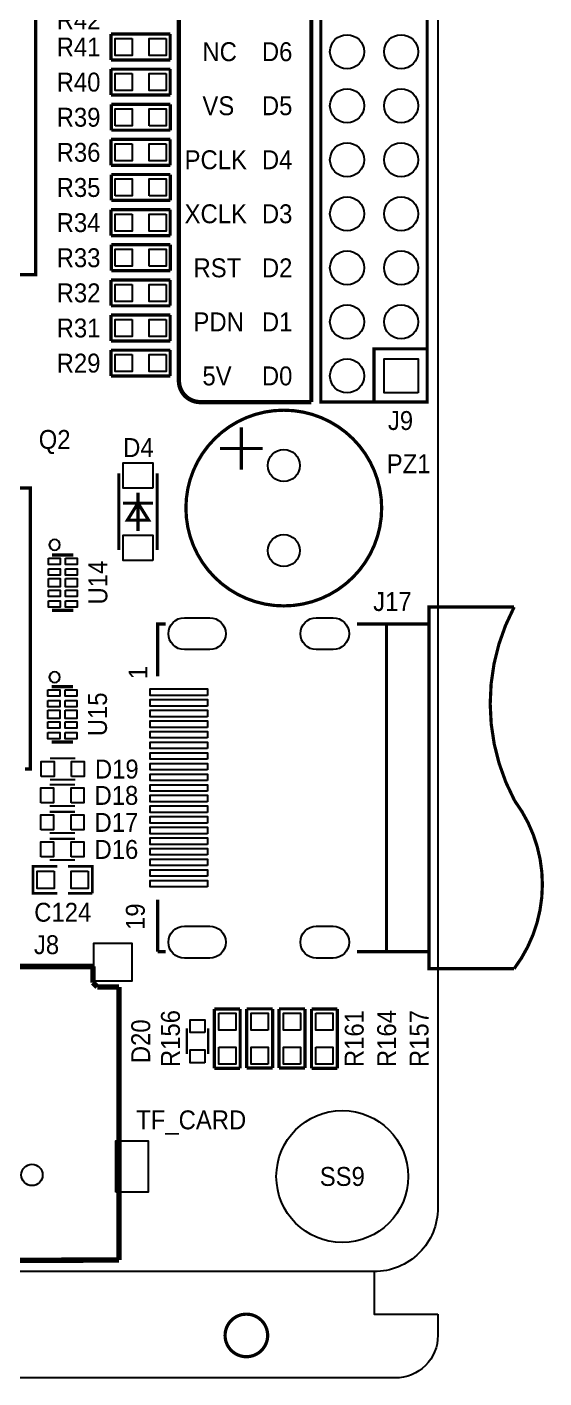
# Model space of a CAD drawing. Extents: x -6 to 181, y -5 to 126.
# Drawn here: x 156.7 to 181, y -5 to 58.5 of the extents above; entities that cross this region are included whole.
import ezdxf
from ezdxf.enums import TextEntityAlignment as Align

# ---------------------------------------------------------------- set-up
doc = ezdxf.new("R2010")
doc.units = 0
for name, color, linetype in [('BG_OUTLINE', 140, 'CONTINUOUS'), ('BG_SILKSCREEN_TOP', 30, 'CONTINUOUS'), ('PG_SILKSCREEN_TOP', 254, 'CONTINUOUS'), ('PIN_TOP', 92, 'CONTINUOUS'), ('RD_SILKSCREEN_TOP', 52, 'CONTINUOUS')]:
    doc.layers.add(name, color=color, linetype=linetype)

msp = doc.modelspace()

# ---------------------------------------------------------------- linework, layer by layer
at = {"layer": 'BG_OUTLINE'}
msp.add_lwpolyline([(0, 2.999994), (0, 116.999995, -0.414214), (2.999994, 119.999989), (173.00001, 119.999989, -0.414214), (176.000004, 116.999995), (176.000004, 2.999994, -0.414214), (173.00001, 0), (2.999994, 0, -0.414214)], format="xyb", close=True, dxfattribs=at)
msp.add_lwpolyline([(175.999648, -1.999996), (175.999648, -2.999994, -0.414214), (173.999652, -4.99999), (1.999996, -4.99999, -0.414214), (0, -2.999994), (0, -1.999996), (2.999994, -1.999996), (2.999994, 0)], format="xyb", dxfattribs=at)
msp.add_lwpolyline([(172.999654, 0), (172.999654, -1.999996), (175.999648, -1.999996)], dxfattribs=at)
at = {"layer": 'BG_OUTLINE', "const_width": 0.1524}
msp.add_lwpolyline([(167.999664, -2.999994, 1), (165.999668, -2.999994, 1), (167.999664, -2.999994)], format="xyb", dxfattribs=at)
at = {"layer": 'BG_SILKSCREEN_TOP', "const_width": 0.2032}
msp.add_lwpolyline([(170.053, 40.872105), (170.053, 66.192095), (164.829998, 66.192095, 0.414214), (163.83, 65.192097), (163.83, 41.872103, 0.414214), (164.829998, 40.872105), (170.053, 40.872105)], format="xyb", dxfattribs=at)
at = {"layer": 'BG_SILKSCREEN_TOP', "const_width": 0.1524}
for points in [[(152.908, 59.69), (152.908, 46.863), (157.099, 46.863), (157.099, 59.69), (151.384, 59.69), (151.384, 57.912), (152.908, 57.912)], [(153.289, 23.622), (153.035, 23.622), (153.035, 36.83), (156.845, 36.83), (156.845, 23.622), (156.591, 23.622)]]:
    msp.add_lwpolyline(points, dxfattribs=at)
at = {"layer": 'PG_SILKSCREEN_TOP'}
for points, const_width in [([(170.500015, 40.872105), (170.500015, 66.192095), (175.500005, 66.192095), (175.500005, 40.872105), (170.500015, 40.872105)], 0.150012), ([(160.637322, 56.953709), (160.637322, 58.172909)], 0.1524), ([(160.637322, 58.172909), (163.418622, 58.172909)], 0.1524), ([(163.418622, 58.172909), (163.418622, 56.953709)], 0.1524), ([(163.418622, 56.953709), (160.637322, 56.953709)], 0.1524), ([(160.637322, 55.302709), (160.637322, 56.521909)], 0.1524), ([(160.637322, 56.521909), (163.418622, 56.521909)], 0.1524), ([(163.418622, 56.521909), (163.418622, 55.302709)], 0.1524), ([(163.418622, 55.302709), (160.637322, 55.302709)], 0.1524), ([(160.650022, 54.870909), (163.431322, 54.870909)], 0.1524), ([(160.650022, 53.651709), (160.650022, 54.870909)], 0.1524), ([(163.431322, 54.870909), (163.431322, 53.651709)], 0.1524), ([(163.431322, 53.651709), (160.650022, 53.651709)], 0.1524), ([(160.637322, 52.000709), (160.637322, 53.219909)], 0.1524), ([(160.637322, 53.219909), (163.418622, 53.219909)], 0.1524), ([(163.418622, 53.219909), (163.418622, 52.000709)], 0.1524), ([(163.418622, 52.000709), (160.637322, 52.000709)], 0.1524), ([(160.650022, 51.568909), (163.431322, 51.568909)], 0.1524), ([(160.650022, 50.349709), (160.650022, 51.568909)], 0.1524), ([(163.431322, 51.568909), (163.431322, 50.349709)], 0.1524), ([(163.431322, 50.349709), (160.650022, 50.349709)], 0.1524), ([(160.637322, 48.698709), (160.637322, 49.917909)], 0.1524), ([(160.637322, 49.917909), (163.418622, 49.917909)], 0.1524), ([(163.418622, 49.917909), (163.418622, 48.698709)], 0.1524), ([(163.418622, 48.698709), (160.637322, 48.698709)], 0.1524), ([(160.650022, 48.266909), (163.431322, 48.266909)], 0.1524), ([(160.650022, 47.047709), (160.650022, 48.266909)], 0.1524), ([(163.431322, 48.266909), (163.431322, 47.047709)], 0.1524), ([(163.431322, 47.047709), (160.650022, 47.047709)], 0.1524), ([(160.637322, 45.396709), (160.637322, 46.615909)], 0.1524), ([(160.637322, 46.615909), (163.418622, 46.615909)], 0.1524), ([(163.418622, 46.615909), (163.418622, 45.396709)], 0.1524), ([(163.418622, 45.396709), (160.637322, 45.396709)], 0.1524), ([(160.637322, 43.745709), (160.637322, 44.964909)], 0.1524), ([(160.637322, 44.964909), (163.418622, 44.964909)], 0.1524), ([(163.418622, 44.964909), (163.418622, 43.745709)], 0.1524), ([(163.418622, 43.745709), (160.637322, 43.745709)], 0.1524), ([(160.637322, 42.094709), (160.637322, 43.313909)], 0.1524), ([(160.637322, 43.313909), (163.418622, 43.313909)], 0.1524), ([(163.418622, 43.313909), (163.418622, 42.094709)], 0.1524), ([(173.00001, 40.872105), (173.00001, 43.3721), (175.500005, 43.3721)], 0.150012), ([(163.418622, 42.094709), (160.637322, 42.094709)], 0.1524), ([(166.758137, 39.691132), (166.758137, 37.691136)], 0.1524), ([(167.758135, 38.691134), (165.758139, 38.691134)], 0.1524), ([(161.007323, 33.919312), (161.007323, 37.519305)], 0.150012), ([(162.80732, 37.519305), (162.80732, 33.919312)], 0.150012), ([(161.907322, 34.819311), (161.907322, 36.619307)], 0.150012), ([(161.207323, 36.119206), (162.60732, 36.119206)], 0.150012), ([(161.907322, 36.119206), (161.407221, 35.319411), (162.407422, 35.319411), (161.907322, 36.119206)], 0.150012), ([(158.869101, 33.684997), (157.868899, 33.684997)], 0.150089), ([(158.869101, 31.085003), (157.868899, 31.085003)], 0.150089), ([(179.583918, 14.235989), (175.583926, 14.235989), (175.583926, 31.236006), (179.583918, 31.236006)], 0.150012), ([(162.828503, 27.985898), (162.828503, 30.438801), (163.206227, 30.438801)], 0.1524), ([(172.206209, 30.438801), (175.583926, 30.438801), (175.583926, 15.033193), (172.206209, 15.033193)], 0.1524), ([(175.583926, 15.033193), (173.583905, 15.033193), (173.583905, 30.438801), (175.583926, 30.438801)], 0.150012), ([(158.851422, 27.494306), (157.851221, 27.494306)], 0.150089), ([(158.851422, 24.894311), (157.851221, 24.894311)], 0.150089), ([(157.769001, 24.121999), (158.968999, 24.121999)], 0.1), ([(157.751323, 22.884308), (158.95132, 22.884308)], 0.1), ([(157.769001, 23.122001), (158.968999, 23.122001)], 0.1), ([(157.751323, 21.88431), (158.95132, 21.88431)], 0.1), ([(157.751323, 21.614308), (158.95132, 21.614308)], 0.1), ([(157.751323, 20.61431), (158.95132, 20.61431)], 0.1), ([(157.751323, 20.344308), (158.95132, 20.344308)], 0.1), ([(158.115, 17.78), (156.972, 17.78), (156.972, 19.05), (158.115, 19.05)], 0.127), ([(157.751323, 19.34431), (158.95132, 19.34431)], 0.1), ([(158.623, 19.05), (159.766, 19.05), (159.766, 17.78)], 0.127), ([(159.766, 17.78), (158.623, 17.78)], 0.127), ([(162.828503, 15.033193), (162.828503, 17.486097)], 0.1524), ([(163.206227, 15.033193), (162.828503, 15.033193)], 0.1524), ([(159.788225, 14.342796), (147.088225, 14.342796)], 0.254), ([(159.788225, 13.580796), (159.788225, 14.342796)], 0.254), ([(159.991425, 13.377596), (159.788225, 13.580796)], 0.254), ([(161.007425, 13.377596), (159.991425, 13.377596)], 0.254), ([(161.007425, 0.544805), (161.007425, 13.377596)], 0.254), ([(165.488722, 9.557309), (165.488722, 12.338609)], 0.1524), ([(165.488722, 12.338609), (166.707922, 12.338609)], 0.1524), ([(166.707922, 12.338609), (166.707922, 9.557309)], 0.1524), ([(167.012722, 9.570009), (167.012722, 12.351309)], 0.1524), ([(167.012722, 12.351309), (168.231922, 12.351309)], 0.1524), ([(168.231922, 12.351309), (168.231922, 9.570009)], 0.1524), ([(168.536722, 9.570009), (168.536722, 12.351309)], 0.1524), ([(168.536722, 12.351309), (169.755922, 12.351309)], 0.1524), ([(169.755922, 12.351309), (169.755922, 9.570009)], 0.1524), ([(170.060722, 9.557309), (170.060722, 12.338609)], 0.1524), ([(170.060722, 12.338609), (171.279922, 12.338609)], 0.1524), ([(171.279922, 12.338609), (171.279922, 9.557309)], 0.1524), ([(164.201323, 10.22731), (164.201323, 11.427308)], 0.1), ([(165.201321, 10.22731), (165.201321, 11.427308)], 0.1), ([(166.707922, 9.557309), (165.488722, 9.557309)], 0.1524), ([(168.231922, 9.570009), (167.012722, 9.570009)], 0.1524), ([(169.755922, 9.570009), (168.536722, 9.570009)], 0.1524), ([(171.279922, 9.557309), (170.060722, 9.557309)], 0.1524), ([(154.860625, 0.525196), (161.007425, 0.544805)], 0.254)]:
    msp.add_lwpolyline(points, dxfattribs=dict(at, const_width=const_width))
for points, const_width in [([(173.358023, 35.891038, 1), (164.158244, 35.891038, 1), (173.358023, 35.891038)], 0.1524), ([(179.606219, 22.135998, -0.249814), (179.583918, 31.236006)], 0.150012), ([(179.583918, 14.235989, 0.33328), (179.606219, 22.135998)], 0.150012)]:
    msp.add_lwpolyline(points, format="xyb", dxfattribs=dict(at, const_width=const_width))
for points in [[(158.237987, 34.163, 1), (157.73801, 34.163007, 1)], [(158.237987, 27.94, 1), (157.73801, 27.940007, 1)]]:
    msp.add_lwpolyline(points, format="xyb", close=True, dxfattribs=at)
at = {"layer": 'PIN_TOP'}
for points in [[(161.634272, 57.963359), (161.634272, 57.163259), (160.834172, 57.163259), (160.834172, 57.963359)], [(163.234472, 57.963359), (163.234472, 57.163259), (162.434372, 57.163259), (162.434372, 57.963359)], [(161.634272, 56.312359), (161.634272, 55.512259), (160.834172, 55.512259), (160.834172, 56.312359)], [(163.234472, 56.312359), (163.234472, 55.512259), (162.434372, 55.512259), (162.434372, 56.312359)], [(160.834172, 53.861259), (160.834172, 54.661359), (161.634272, 54.661359), (161.634272, 53.861259)], [(162.434372, 53.861259), (162.434372, 54.661359), (163.234472, 54.661359), (163.234472, 53.861259)], [(161.634272, 53.010359), (161.634272, 52.210259), (160.834172, 52.210259), (160.834172, 53.010359)], [(163.234472, 53.010359), (163.234472, 52.210259), (162.434372, 52.210259), (162.434372, 53.010359)], [(160.834172, 50.559259), (160.834172, 51.359359), (161.634272, 51.359359), (161.634272, 50.559259)], [(162.434372, 50.559259), (162.434372, 51.359359), (163.234472, 51.359359), (163.234472, 50.559259)], [(161.634272, 49.708359), (161.634272, 48.908259), (160.834172, 48.908259), (160.834172, 49.708359)], [(163.234472, 49.708359), (163.234472, 48.908259), (162.434372, 48.908259), (162.434372, 49.708359)], [(160.834172, 47.257259), (160.834172, 48.057359), (161.634272, 48.057359), (161.634272, 47.257259)], [(162.434372, 47.257259), (162.434372, 48.057359), (163.234472, 48.057359), (163.234472, 47.257259)], [(161.634272, 46.406359), (161.634272, 45.606259), (160.834172, 45.606259), (160.834172, 46.406359)], [(163.234472, 46.406359), (163.234472, 45.606259), (162.434372, 45.606259), (162.434372, 46.406359)], [(161.634272, 44.755359), (161.634272, 43.955259), (160.834172, 43.955259), (160.834172, 44.755359)], [(163.234472, 44.755359), (163.234472, 43.955259), (162.434372, 43.955259), (162.434372, 44.755359)], [(161.634272, 43.104359), (161.634272, 42.304259), (160.834172, 42.304259), (160.834172, 43.104359)], [(163.234472, 43.104359), (163.234472, 42.304259), (162.434372, 42.304259), (162.434372, 43.104359)], [(175.070008, 41.302102), (173.470011, 41.302102), (173.470011, 42.902099), (175.070008, 42.902099)], [(162.607346, 36.819357), (161.207298, 36.819357), (161.207298, 38.019253), (162.607346, 38.019253)], [(162.607346, 33.419364), (161.207298, 33.419364), (161.207298, 34.61926), (162.607346, 34.61926)], [(157.694046, 33.534985), (158.243956, 33.534985), (158.243956, 33.235011), (157.694046, 33.235011)], [(157.694046, 33.035088), (158.243956, 33.035088), (158.243956, 32.735114), (157.694046, 32.735114)], [(158.494044, 33.534985), (159.043954, 33.534985), (159.043954, 33.235011), (158.494044, 33.235011)], [(158.494044, 33.035088), (159.043954, 33.035088), (159.043954, 32.735114), (158.494044, 32.735114)], [(157.694046, 32.585025), (158.243956, 32.585025), (158.243956, 32.184975), (157.694046, 32.184975)], [(158.494044, 32.585025), (159.043954, 32.585025), (159.043954, 32.184975), (158.494044, 32.184975)], [(157.694046, 32.034886), (158.243956, 32.034886), (158.243956, 31.734912), (157.694046, 31.734912)], [(158.494044, 32.034886), (159.043954, 32.034886), (159.043954, 31.734912), (158.494044, 31.734912)], [(157.694046, 31.534989), (158.243956, 31.534989), (158.243956, 31.235015), (157.694046, 31.235015)], [(158.494044, 31.534989), (159.043954, 31.534989), (159.043954, 31.235015), (158.494044, 31.235015)], [(157.676367, 27.344294), (158.226277, 27.344294), (158.226277, 27.04432), (157.676367, 27.04432)], [(158.476366, 27.344294), (159.026276, 27.344294), (159.026276, 27.04432), (158.476366, 27.04432)], [(165.177521, 27.08369), (162.485121, 27.08369), (162.485121, 27.38849), (165.177521, 27.38849)], [(157.676367, 26.844396), (158.226277, 26.844396), (158.226277, 26.544422), (157.676367, 26.544422)], [(158.476366, 26.844396), (159.026276, 26.844396), (159.026276, 26.544422), (158.476366, 26.544422)], [(165.177521, 26.583589), (162.485121, 26.583589), (162.485121, 26.888389), (165.177521, 26.888389)], [(157.676367, 26.394334), (158.226277, 26.394334), (158.226277, 25.994284), (157.676367, 25.994284)], [(158.476366, 26.394334), (159.026276, 26.394334), (159.026276, 25.994284), (158.476366, 25.994284)], [(165.177521, 26.083692), (162.485121, 26.083692), (162.485121, 26.388492), (165.177521, 26.388492)], [(157.676367, 25.844195), (158.226277, 25.844195), (158.226277, 25.544221), (157.676367, 25.544221)], [(158.476366, 25.844195), (159.026276, 25.844195), (159.026276, 25.544221), (158.476366, 25.544221)], [(165.177521, 25.583591), (162.485121, 25.583591), (162.485121, 25.888391), (165.177521, 25.888391)], [(157.676367, 25.344298), (158.226277, 25.344298), (158.226277, 25.044324), (157.676367, 25.044324)], [(158.476366, 25.344298), (159.026276, 25.344298), (159.026276, 25.044324), (158.476366, 25.044324)], [(165.177521, 25.083694), (162.485121, 25.083694), (162.485121, 25.388494), (165.177521, 25.388494)], [(165.177521, 24.583593), (162.485121, 24.583593), (162.485121, 24.888393), (165.177521, 24.888393)], [(165.177521, 24.083696), (162.485121, 24.083696), (162.485121, 24.388496), (165.177521, 24.388496)], [(157.358994, 23.271988), (157.358994, 23.971987), (157.958993, 23.971987), (157.958993, 23.271988)], [(158.779007, 23.271988), (158.779007, 23.971987), (159.379006, 23.971987), (159.379006, 23.271988)], [(165.177521, 23.583595), (162.485121, 23.583595), (162.485121, 23.888395), (165.177521, 23.888395)], [(165.177521, 23.083698), (162.485121, 23.083698), (162.485121, 23.388498), (165.177521, 23.388498)], [(165.177521, 22.583597), (162.485121, 22.583597), (162.485121, 22.888397), (165.177521, 22.888397)], [(157.341316, 22.034297), (157.341316, 22.734295), (157.941315, 22.734295), (157.941315, 22.034297)], [(158.761328, 22.034297), (158.761328, 22.734295), (159.361327, 22.734295), (159.361327, 22.034297)], [(165.177521, 22.083497), (162.485121, 22.083497), (162.485121, 22.388297), (165.177521, 22.388297)], [(165.177521, 21.583599), (162.485121, 21.583599), (162.485121, 21.888399), (165.177521, 21.888399)], [(157.341316, 20.764297), (157.341316, 21.464295), (157.941315, 21.464295), (157.941315, 20.764297)], [(158.761328, 20.764297), (158.761328, 21.464295), (159.361327, 21.464295), (159.361327, 20.764297)], [(165.177521, 21.083499), (162.485121, 21.083499), (162.485121, 21.388299), (165.177521, 21.388299)], [(165.177521, 20.583601), (162.485121, 20.583601), (162.485121, 20.888401), (165.177521, 20.888401)], [(165.177521, 20.083501), (162.485121, 20.083501), (162.485121, 20.388301), (165.177521, 20.388301)], [(157.341316, 19.494297), (157.341316, 20.194295), (157.941315, 20.194295), (157.941315, 19.494297)], [(158.761328, 19.494297), (158.761328, 20.194295), (159.361327, 20.194295), (159.361327, 19.494297)], [(165.177521, 19.583603), (162.485121, 19.583603), (162.485121, 19.888403), (165.177521, 19.888403)], [(165.177521, 19.083503), (162.485121, 19.083503), (162.485121, 19.388303), (165.177521, 19.388303)], [(157.96895, 18.81505), (157.96895, 18.01495), (157.16885, 18.01495), (157.16885, 18.81505)], [(159.56915, 18.81505), (159.56915, 18.01495), (158.76905, 18.01495), (158.76905, 18.81505)], [(165.177521, 18.583605), (162.485121, 18.583605), (162.485121, 18.888405), (165.177521, 18.888405)], [(165.177521, 18.083505), (162.485121, 18.083505), (162.485121, 18.388305), (165.177521, 18.388305)], [(159.83392, 13.655802), (159.83392, 15.433802), (161.61192, 15.433802), (161.61192, 13.655802)], [(165.698272, 12.154459), (166.498372, 12.154459), (166.498372, 11.354359), (165.698272, 11.354359)], [(168.022372, 11.354359), (167.222272, 11.354359), (167.222272, 12.154459), (168.022372, 12.154459)], [(169.546372, 11.354359), (168.746272, 11.354359), (168.746272, 12.154459), (169.546372, 12.154459)], [(170.270272, 12.154459), (171.070372, 12.154459), (171.070372, 11.354359), (170.270272, 11.354359)], [(165.051321, 11.237316), (164.351322, 11.237316), (164.351322, 11.837314), (165.051321, 11.837314)], [(165.051321, 9.817303), (164.351322, 9.817303), (164.351322, 10.417302), (165.051321, 10.417302)], [(165.698272, 10.554259), (166.498372, 10.554259), (166.498372, 9.754159), (165.698272, 9.754159)], [(168.022372, 9.754159), (167.222272, 9.754159), (167.222272, 10.554259), (168.022372, 10.554259)], [(169.546372, 9.754159), (168.746272, 9.754159), (168.746272, 10.554259), (169.546372, 10.554259)], [(170.270272, 10.554259), (171.070372, 10.554259), (171.070372, 9.754159), (170.270272, 9.754159)], [(160.861121, 3.738296), (160.861121, 6.151296), (162.385121, 6.151296), (162.385121, 3.738296)]]:
    msp.add_lwpolyline(points, close=True, dxfattribs=at)
for points in [[(164.084305, 30.735194), (165.278105, 30.735194, -1), (165.278105, 29.236594), (164.084305, 29.236594, -1)], [(170.287518, 30.735194), (171.074918, 30.735194, -1), (171.074918, 29.236594), (170.287518, 29.236594, -1)], [(164.084305, 16.235401), (165.278105, 16.235401, -1), (165.278105, 14.736801), (164.084305, 14.736801, -1)], [(170.287518, 16.235401), (171.074918, 16.235401, -1), (171.074918, 14.736801), (170.287518, 14.736801, -1)]]:
    msp.add_lwpolyline(points, format="xyb", close=True, dxfattribs=at)
for centre, radius in [((171.73001, 57.3421), 0.799998), ((174.27001, 57.3421), 0.799998), ((171.73001, 54.8021), 0.799998), ((174.27001, 54.8021), 0.799998), ((171.73001, 52.2621), 0.799998), ((174.27001, 52.2621), 0.799998), ((171.73001, 49.7221), 0.799998), ((174.27001, 49.7221), 0.799998), ((171.73001, 47.1821), 0.799998), ((174.27001, 47.1821), 0.799998), ((171.73001, 44.6421), 0.799998), ((174.27001, 44.6421), 0.799998), ((171.73001, 42.1021), 0.799998), ((168.758133, 37.891034), 0.750062), ((168.758133, 33.891042), 0.750062), ((171.507709, 4.472407), 3.099994), ((156.923105, 4.544797), 0.499999)]:
    msp.add_circle(centre, radius, dxfattribs=at)

# ---------------------------------------------------------------- texts
at = {"layer": 'BG_SILKSCREEN_TOP', "width": 0.942857}
for s, p in [('NC', (164.9349, 56.8976)), ('D6', (167.7289, 56.8976)), ('VS', (164.9349, 54.3576)), ('D5', (167.7289, 54.3576)), ('PCLK', (164.0967, 51.8176)), ('D4', (167.7289, 51.8176)), ('XCLK', (164.0967, 49.2776)), ('D3', (167.7289, 49.2776)), ('RST', (164.5158, 46.7376)), ('D2', (167.7289, 46.7376)), ('PDN', (164.5158, 44.1976)), ('D1', (167.7289, 44.1976)), ('5V', (164.9349, 41.6576)), ('D0', (167.7289, 41.6576)), ('TF_CARD', (161.8234, 6.688658))]:
    msp.add_text(s, height=0.889, dxfattribs=at).set_placement(p)
at = {"layer": 'PG_SILKSCREEN_TOP', "width": 0.942857}
for s, p in [('1', (162.351822, 27.845309)), ('19', (162.224822, 16.059709))]:
    msp.add_text(s, height=0.889, rotation=90, dxfattribs=at).set_placement(p)
at = {"layer": 'RD_SILKSCREEN_TOP', "width": 0.942857}
for s, p in [('R42', (159.113322, 58.388809)), ('R41', (159.113322, 57.118809)), ('R40', (159.113322, 55.467809)), ('R39', (159.113322, 53.816809)), ('R36', (159.113322, 52.165809)), ('R35', (159.113322, 50.514809)), ('R34', (159.113322, 48.863809)), ('R33', (159.113322, 47.212809)), ('R32', (159.113322, 45.561809)), ('R31', (159.113322, 43.910809)), ('R29', (159.113322, 42.259809)), ('J9', (174.244, 39.5605)), ('Q2', (157.988, 38.6715)), ('D4', (161.925, 38.2905)), ('PZ1', (174.625, 37.5285)), ('J17', (173.863, 31.0515)), ('D19', (160.909, 23.1775)), ('D18', (160.891322, 21.939809)), ('D17', (160.891322, 20.669809)), ('D16', (160.891322, 19.399809)), ('C124', (158.369, 16.4465)), ('J8', (157.607, 14.9225)), ('SS9', (171.507709, 4.027907))]:
    msp.add_text(s, height=0.889, dxfattribs=at).set_placement(p, align=Align.CENTER)
for s, p in [('U14', (160.4645, 32.384644)), ('U15', (160.446822, 26.193953)), ('R156', (163.875822, 10.953953)), ('R161', (172.511822, 10.953953)), ('R164', (174.035822, 10.953953)), ('R157', (175.559822, 10.953953)), ('D20', (162.478822, 10.826953))]:
    msp.add_text(s, height=0.889, rotation=90, dxfattribs=at).set_placement(p, align=Align.CENTER)

doc.saveas('drawing.dxf')
